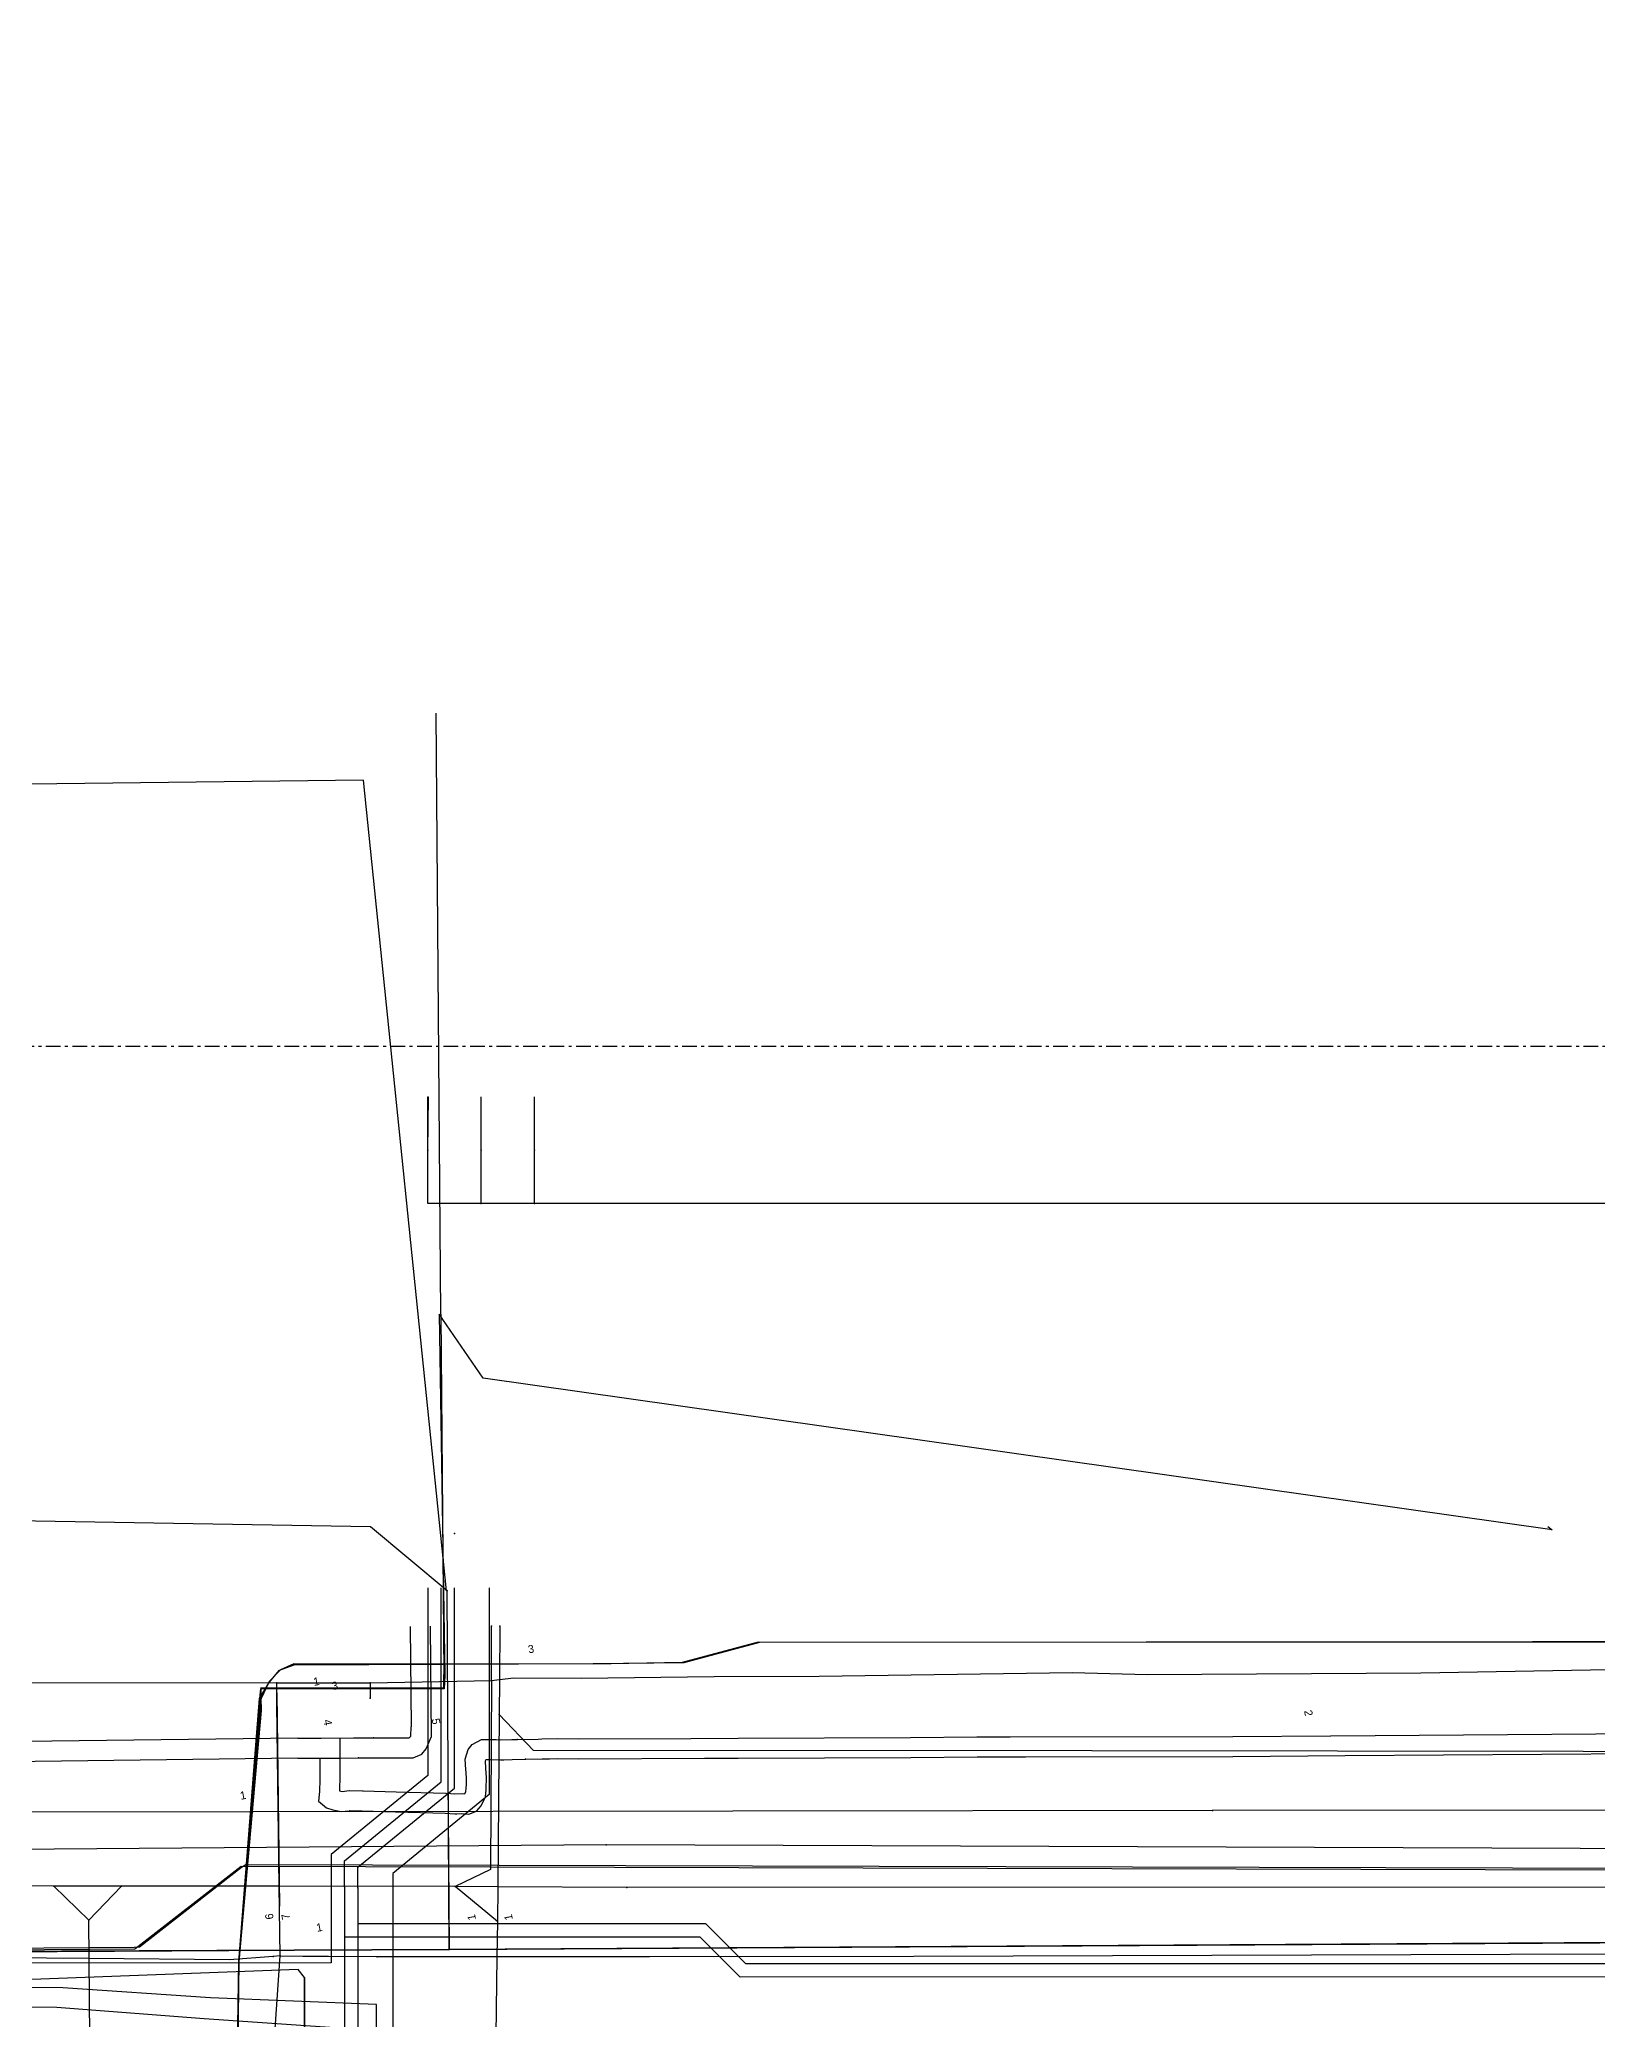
# Model space of a CAD drawing. Header units: metres. Extents: x -529 to 260, y -315 to 217.
# Drawn here: x -319.7 to -261.3, y -9.7 to 64.5 of the extents above; entities that cross this region are included whole.
import ezdxf

# ---------------------------------------------------------------- set-up
doc = ezdxf.new("R2010")
doc.units = ezdxf.units.M
doc.linetypes.add('DISUSED', pattern=[0.9943, 0.55, -0.1666, 0.1111, -0.1666])
for name, color, linetype, true_color in [('GM0772_GWA_Appurtenance', 7, 'Continuous', 0xba38a8), ('GM0772_GWA_Rioolleiding', 7, 'Continuous', 0xba38a8), ('KL1010_DAT_Appurtenance', 7, 'Continuous', 0x00ff00), ('KL1010_DAT_ExtraDetailinfo', 7, 'Continuous', 0x00ff00), ('KL1010_DAT_Telecommunicatiekabel', 7, 'Continuous', 0x00ff00), ('KL1031_EMS_Elektriciteitskabel', 7, 'Continuous', 0xc80000), ('KL1049_DAT_Appurtenance', 7, 'Continuous', 0x00ff00), ('KL1049_DAT_Mantelbuis', 7, 'Continuous', 0x00ff00), ('KL1049_DAT_Telecommunicatiekabel', 7, 'Continuous', 0x00ff00), ('KL1051_DAT_Annotatie', 7, 'Continuous', 0xffffff), ('KL1051_DAT_Appurtenance', 7, 'Continuous', 0x00ff00), ('KL1051_DAT_Kabelbed', 7, 'Continuous', 0x00ff00), ('KL1051_DAT_Mantelbuis', 7, 'Continuous', 0x00ff00), ('KL1233_WRM_Appurtenance', 7, 'Continuous', 0x008080), ('KL1233_WRM_ThermischePijpleiding', 7, 'Continuous', 0x008080), ('KL1648_DAT_Appurtenance', 7, 'Continuous', 0x00ff00), ('KL1648_DAT_Telecommunicatiekabel', 7, 'Continuous', 0x00ff00)]:
    doc.layers.add(name, color=color, linetype=linetype, true_color=true_color)

msp = doc.modelspace()

# ---------------------------------------------------------------- linework, layer by layer
at = {"layer": 'GM0772_GWA_Appurtenance'}
for p in [(-275.681, -1.886), (-298.433, -3.169)]:
    msp.add_point(p, dxfattribs=at)
at = {"layer": 'GM0772_GWA_Rioolleiding', "linetype": 'CONTINUOUS'}
for points in [[(-275.681, -1.886), (-329.672, -1.961)], [(-220.653, -1.874), (-275.681, -1.886)], [(-298.433, -3.169), (-376.456, -3.792)], [(-222.043, -3.46), (-298.433, -3.169)]]:
    msp.add_lwpolyline(points, dxfattribs=at)
at = {"layer": 'KL1010_DAT_Appurtenance'}
msp.add_point((-311.374, 2.316), dxfattribs=at)
at = {"layer": 'KL1010_DAT_ExtraDetailinfo', "linetype": 'CONTINUOUS'}
msp.add_lwpolyline([(-312.2, -7.565), (-311.373, 1.857)], dxfattribs=at)
at = {"layer": 'KL1010_DAT_Telecommunicatiekabel', "linetype": 'CONTINUOUS'}
for points in [[(-304.633, 16.718), (-304.802, 39.256)], [(-304.69, 16.725), (-304.483, 3.179), (-304.507, 2.679), (-311.396, 2.672), (-311.433, 2.313), (-312.211, -7.561), (-312.318, -14.744)], [(-304.633, 16.718), (-304.522, 3.211), (-304.524, 2.706), (-311.378, 2.709), (-311.377, 2.319), (-311.369, 1.858), (-312.203, -7.567), (-312.292, -14.713)], [(-263.105, 8.768), (-262.951, 8.64), (-303.044, 14.322), (-304.69, 16.725)], [(-312.318, -14.744), (-312.211, -7.561), (-311.433, 2.313), (-311.064, 2.916), (-310.681, 3.378), (-310.131, 3.572), (-298.915, 3.631), (-295.509, 3.666), (-292.669, 4.43), (-234.719, 4.472), (-231.441, 4.354), (-231.237, 4.444), (-227.86, 5.542), (-227.655, 5.633), (-218.028, 5.968), (-214.351, 5.39), (-175.006, 5.391)], [(-154.481, 4.94), (-175.019, 5.396), (-214.363, 5.405), (-218.036, 5.946), (-227.662, 5.589), (-227.834, 5.567), (-231.251, 4.454), (-231.448, 4.414), (-234.719, 4.418), (-292.729, 4.428), (-295.573, 3.662), (-298.905, 3.597), (-310.142, 3.618), (-310.649, 3.382), (-311.071, 2.948), (-311.374, 2.316)], [(-311.374, 2.316), (-311.374, 2.71), (-304.523, 2.707), (-304.523, 3.208)], [(-241.359, -164.62), (-251.726, -139.361), (-251.816, -139.257), (-252.715, -138.442), (-252.753, -138.384), (-257.652, -126.423), (-257.673, -126.249), (-257.639, -126.056), (-257.204, -125.023), (-257.191, -124.524), (-275.913, -78.592), (-276.084, -78.338), (-276.271, -78.152), (-278.386, -77.101), (-278.725, -76.619), (-286.588, -57.143), (-296.508, -57.809), (-309.326, -26.319), (-312.29, -14.716), (-312.2, -7.565), (-311.374, 2.316)]]:
    msp.add_lwpolyline(points, dxfattribs=at)
at = {"layer": 'KL1031_EMS_Elektriciteitskabel', "linetype": 'DISUSED'}
msp.add_lwpolyline([(-232.389, 27.81), (-232.389, 26.758), (-373.7, 26.755)], dxfattribs=at)
at = {"layer": 'KL1031_EMS_Elektriciteitskabel', "linetype": 'CONTINUOUS'}
msp.add_lwpolyline([(-231.382, -4.134), (-235.931, -4.128), (-311.939, -3.92), (-312.105, -4.02), (-315.934, -7.006), (-316.126, -7.03), (-409.222, -7.707)], dxfattribs=at)
at = {"layer": 'KL1049_DAT_Appurtenance'}
for p in [(-305.117, 22.87), (-303.115, 22.874), (-301.119, 22.869), (-303.112, 20.871), (-303.112, 20.871), (-301.115, 20.867)]:
    msp.add_point(p, dxfattribs=at)
at = {"layer": 'KL1049_DAT_Mantelbuis', "linetype": 'CONTINUOUS'}
msp.add_lwpolyline([(-309.741, -8.152), (-309.767, -26.152)], dxfattribs=at)
at = {"layer": 'KL1049_DAT_Telecommunicatiekabel', "linetype": 'CONTINUOUS'}
for points in [[(-202.439, 3.176), (-203.095, 3.269), (-216.287, 3.045), (-217.186, 3.513), (-217.547, 3.938), (-217.804, 5.101), (-217.813, 8.802), (-218.596, 9.347), (-230.367, 9.402), (-230.33, 13.027), (-230.342, 33.999), (-231.093, 34.006), (-247.809, 34.014), (-247.815, 20.873), (-301.115, 20.867)], [(-305.117, 22.87), (-305.098, 24.854), (-305.125, 24.866)], [(-305.117, 22.87), (-305.098, 24.854), (-305.115, 24.861)], [(-305.117, 22.87), (-305.098, 24.854)], [(-305.115, 22.872), (-305.115, 24.872)], [(-305.115, 22.872), (-305.115, 24.872)], [(-305.115, 22.872), (-305.115, 24.872)], [(-305.115, 22.872), (-305.115, 24.872)], [(-305.115, 22.872), (-305.115, 24.872)], [(-305.115, 22.872), (-305.115, 24.872)], [(-305.115, 22.872), (-305.115, 24.872)], [(-305.115, 22.872), (-305.115, 24.872)], [(-305.115, 22.872), (-305.115, 24.872)], [(-305.115, 22.872), (-305.115, 24.872)], [(-305.115, 22.872), (-305.115, 24.872)], [(-305.115, 22.872), (-305.115, 24.872)], [(-305.115, 22.872), (-305.115, 24.872)], [(-305.115, 22.872), (-305.115, 24.872)], [(-305.115, 22.872), (-305.115, 24.872)], [(-305.115, 22.872), (-305.115, 24.872)], [(-305.115, 22.872), (-305.115, 24.872)], [(-305.115, 22.872), (-305.115, 24.872)], [(-305.115, 22.872), (-305.115, 24.872)], [(-305.115, 22.872), (-305.115, 24.872)], [(-305.115, 22.872), (-305.115, 24.872)], [(-305.115, 22.872), (-305.115, 24.872)], [(-305.115, 22.872), (-305.115, 24.872)], [(-305.115, 22.872), (-305.115, 24.872)], [(-305.115, 22.872), (-305.115, 24.872)], [(-305.115, 22.872), (-305.115, 24.872)], [(-305.115, 22.872), (-305.115, 24.872)], [(-305.115, 22.872), (-305.115, 24.872)], [(-305.115, 22.872), (-305.115, 24.872)], [(-305.115, 22.872), (-305.115, 24.872)], [(-305.115, 22.872), (-305.115, 24.872)], [(-305.115, 22.872), (-305.115, 24.872)], [(-305.115, 22.872), (-305.115, 24.872)], [(-305.115, 22.872), (-305.115, 24.872)], [(-305.115, 22.872), (-305.115, 24.872)], [(-305.115, 22.872), (-305.115, 24.872)], [(-305.115, 22.872), (-305.115, 24.872)], [(-305.115, 22.872), (-305.115, 24.872)], [(-305.115, 22.872), (-305.115, 24.872)], [(-305.115, 22.872), (-305.115, 24.854)], [(-305.115, 22.872), (-305.115, 24.854)], [(-305.115, 22.872), (-305.115, 24.854)], [(-305.115, 22.872), (-305.115, 24.854)], [(-305.115, 22.872), (-305.115, 24.854)], [(-303.115, 22.872), (-303.115, 24.872)], [(-303.115, 22.872), (-303.115, 24.872)], [(-303.115, 22.872), (-303.115, 24.872)], [(-303.115, 22.872), (-303.115, 24.872)], [(-303.115, 22.872), (-303.115, 24.872)], [(-303.115, 22.872), (-303.115, 24.872)], [(-303.115, 22.872), (-303.115, 24.872)], [(-303.115, 22.872), (-303.115, 24.872)], [(-303.115, 22.872), (-303.115, 24.872)], [(-303.115, 22.872), (-303.115, 24.872)], [(-303.115, 22.872), (-303.115, 24.872)], [(-303.115, 22.872), (-303.115, 24.872)], [(-303.115, 22.872), (-303.115, 24.872)], [(-303.115, 22.872), (-303.115, 24.872)], [(-303.115, 22.872), (-303.115, 24.872)], [(-303.115, 22.872), (-303.115, 24.872)], [(-303.115, 22.872), (-303.115, 24.872)], [(-303.115, 22.872), (-303.115, 24.872)], [(-303.115, 22.872), (-303.115, 24.872)], [(-303.115, 22.872), (-303.115, 24.872)], [(-303.115, 22.872), (-303.115, 24.872)], [(-303.115, 22.872), (-303.115, 24.872)], [(-303.115, 22.872), (-303.115, 24.872)], [(-303.115, 22.872), (-303.115, 24.872)], [(-303.115, 22.872), (-303.115, 24.872)], [(-303.115, 22.872), (-303.115, 24.872)], [(-303.115, 22.872), (-303.115, 24.872)], [(-303.115, 22.872), (-303.115, 24.872)], [(-303.114, 22.872), (-303.115, 24.872)], [(-303.115, 22.872), (-303.115, 24.872)], [(-303.115, 22.872), (-303.115, 24.872)], [(-303.115, 22.872), (-303.115, 24.872)], [(-303.115, 22.872), (-303.115, 24.872)], [(-303.115, 22.872), (-303.115, 24.872)], [(-303.115, 22.872), (-303.115, 24.872)], [(-303.115, 22.872), (-303.115, 24.872)], [(-303.115, 22.872), (-303.115, 24.872)], [(-303.115, 22.872), (-303.115, 24.872)], [(-303.115, 22.874), (-303.115, 24.872)], [(-301.115, 22.871), (-301.115, 24.872)], [(-301.115, 22.871), (-301.115, 24.872)], [(-301.115, 22.871), (-301.115, 24.872)], [(-301.115, 22.871), (-301.115, 24.872)], [(-301.115, 22.871), (-301.115, 24.872)], [(-301.115, 22.871), (-301.115, 24.872)], [(-301.115, 22.871), (-301.115, 24.872)], [(-301.115, 22.871), (-301.115, 24.872)], [(-301.115, 22.871), (-301.115, 24.872)], [(-301.115, 22.871), (-301.115, 24.872)], [(-301.115, 22.871), (-301.115, 24.872)], [(-301.115, 22.871), (-301.115, 24.872)], [(-301.115, 22.871), (-301.115, 24.872)], [(-301.115, 22.871), (-301.115, 24.872)], [(-301.115, 22.871), (-301.115, 24.872)], [(-301.115, 22.871), (-301.115, 24.872)], [(-301.115, 22.871), (-301.115, 24.872)], [(-301.115, 22.871), (-301.115, 24.872)], [(-301.115, 22.871), (-301.115, 24.872)], [(-301.115, 22.871), (-301.115, 24.872)], [(-301.115, 22.871), (-301.115, 24.872)], [(-301.115, 22.871), (-301.115, 24.872)], [(-301.115, 22.871), (-301.115, 24.872)], [(-301.115, 22.871), (-301.115, 24.872)], [(-301.115, 22.871), (-301.115, 24.872)], [(-301.115, 22.871), (-301.115, 24.872)], [(-301.115, 22.871), (-301.115, 24.872)], [(-301.115, 22.871), (-301.115, 24.872)], [(-301.115, 22.871), (-301.115, 24.872)], [(-301.115, 22.871), (-301.115, 24.872)], [(-301.115, 22.871), (-301.115, 24.872)], [(-301.115, 22.871), (-301.115, 24.872)], [(-301.115, 22.871), (-301.115, 24.872)], [(-301.115, 22.871), (-301.115, 24.872)], [(-301.115, 22.871), (-301.115, 24.872)], [(-301.115, 22.871), (-301.115, 24.801)], [(-301.115, 22.871), (-301.115, 24.801)], [(-301.115, 22.871), (-301.115, 24.801)], [(-301.115, 22.871), (-301.115, 24.801)], [(-301.115, 22.871), (-301.115, 24.801)], [(-301.115, 22.871), (-301.115, 24.801)], [(-301.115, 22.871), (-301.115, 24.801)], [(-301.115, 22.871), (-301.115, 24.801)], [(-301.115, 22.871), (-301.115, 24.801)], [(-301.115, 22.871), (-301.115, 24.801)], [(-301.115, 22.871), (-301.115, 24.801)], [(-303.112, 20.871), (-305.115, 20.871), (-305.117, 22.87)], [(-303.112, 20.871), (-303.115, 22.874)], [(-301.115, 20.867), (-301.119, 22.869)], [(-301.115, 20.867), (-303.112, 20.871)], [(-409.232, -7.758), (-316.109, -7.079), (-312.122, -3.97), (-237.465, -4.174)], [(-309.767, -26.152), (-309.74, -8.153), (-309.982, -7.849), (-324.314, -8.387), (-338.646, -8.924), (-367.31, -10.002)]]:
    msp.add_lwpolyline(points, dxfattribs=at)
at = {"layer": 'KL1051_DAT_Appurtenance'}
for p in [(-302.724, 5.019), (-302.724, 5.019), (-302.418, 5.02), (-302.731, 2.985), (-310.786, 2.9), (-310.786, 2.9), (-307.286, 2.322), (-307.286, 2.322), (-307.282, 2.898), (-302.444, 1.708), (-319.147, -4.721), (-316.611, -4.723), (-304.09, -4.737), (-304.09, -4.737), (-297.65, -4.771), (-317.831, -5.994), (-302.506, -6.05), (-302.505, -6.049), (-310.914, -7.361), (-310.66, -7.34), (-307.018, -7.376)]:
    msp.add_point(p, dxfattribs=at)
at = {"layer": 'KL1051_DAT_Kabelbed', "linetype": 'CONTINUOUS'}
for points in [[(-302.731, 2.985), (-302.724, 5.019)], [(-302.418, 5.02), (-302.434, 3.021), (-302.444, 1.708)], [(-307.282, 2.898), (-302.731, 2.985)], [(-302.731, 2.985), (-302.771, -4.099), (-304.09, -4.737)], [(-302.731, 2.985), (-302.434, 3.021), (-301.891, 3.087), (-299.367, 3.077), (-294.381, 3.133), (-290.436, 3.152), (-280.932, 3.282), (-278.139, 3.217), (-267.867, 3.278), (-258.679, 3.439), (-247.963, 3.417), (-241.777, 3.509)], [(-347.761, 2.916), (-331.876, 2.916), (-310.786, 2.9)], [(-310.786, 2.9), (-307.282, 2.898)], [(-310.659, -7.341), (-310.691, -4.729), (-310.775, 2.084), (-310.782, 2.639), (-310.786, 2.9)], [(-310.781, 2.531), (-310.682, -5.469)], [(-307.282, 2.898), (-307.286, 2.322)], [(-302.444, 1.708), (-302.444, 1.708), (-302.496, -4.745), (-302.506, -6.049), (-302.506, -6.05)], [(-224.929, 0.274), (-280.209, 0.35), (-301.15, 0.358), (-302.444, 1.708), (-302.445, 1.708)], [(-319.147, -4.721), (-371.705, -4.662)], [(-319.147, -4.721), (-317.831, -5.994)], [(-316.611, -4.723), (-319.147, -4.721)], [(-317.831, -5.994), (-316.611, -4.723)], [(-304.09, -4.737), (-310.691, -4.729), (-316.611, -4.723)], [(-297.65, -4.771), (-302.496, -4.745), (-304.09, -4.737)], [(-302.505, -6.049), (-302.506, -6.049), (-304.09, -4.737)], [(-235.43, -4.765), (-255.558, -4.766), (-297.65, -4.771)], [(-317.783, -11.896), (-317.82, -7.442), (-317.831, -5.994)], [(-302.506, -6.05), (-302.523, -7.374), (-302.903, -36.831), (-302.903, -36.897)], [(-310.914, -7.361), (-312.56, -7.483), (-317.82, -7.442), (-325.814, -7.38), (-354.346, -7.388), (-379.492, -7.401)], [(-332.255, -37.433), (-334.122, -35.061), (-333.978, -26.118), (-333.98, -25.132), (-318.714, -25.138), (-311.014, -25.051), (-311.008, -12.453), (-310.66, -7.34)], [(-310.66, -7.34), (-310.914, -7.361)], [(-307.018, -7.376), (-310.66, -7.35), (-310.659, -7.341)], [(-296.808, -7.372), (-300.273, -7.373), (-307.018, -7.376), (-309.808, -7.356)], [(-62.118, -10.936), (-65.279, -8.318), (-65.487, -8.16), (-65.708, -8.021), (-65.941, -7.901), (-66.182, -7.802), (-66.432, -7.724), (-66.687, -7.667), (-66.946, -7.633), (-67.207, -7.621), (-69.417, -7.616), (-77.752, -7.597), (-96.756, -7.559), (-103.111, -7.547), (-127.767, -7.497), (-160.711, -7.431), (-177.28, -7.375), (-234.701, -7.181), (-286.886, -7.366), (-302.523, -7.374), (-307.018, -7.376)], [(-296.867, -7.372), (-300.273, -7.373), (-306.985, -7.376)]]:
    msp.add_lwpolyline(points, dxfattribs=at)
at = {"layer": 'KL1051_DAT_Mantelbuis', "linetype": 'CONTINUOUS'}
for points in [[(-310.781, 2.531), (-310.682, -5.469)], [(-296.808, -7.372), (-300.273, -7.373), (-307.018, -7.376), (-309.808, -7.356)], [(-296.867, -7.372), (-300.273, -7.373), (-306.985, -7.376)]]:
    msp.add_lwpolyline(points, dxfattribs=at)
at = {"layer": 'KL1233_WRM_Appurtenance'}
for p in [(-304.118, 8.496), (-307.158, 0.835), (-301.77, 0.778), (-307.715, 0.084), (-301.452, 0.034), (-308.237, -4.742), (-307.738, -4.786)]:
    msp.add_point(p, dxfattribs=at)
at = {"layer": 'KL1233_WRM_ThermischePijpleiding', "linetype": 'CONTINUOUS'}
for points in [[(-305.113, 6.456), (-305.112, -0.578), (-308.738, -3.539), (-308.738, -7.6), (-381.679, -7.633), (-381.715, 72.581)], [(-308.237, -4.742), (-308.237, -3.776), (-304.613, -0.815), (-304.613, 6.458)], [(-307.738, -4.786), (-307.738, -4.014), (-304.113, -1.052), (-304.113, 6.46)], [(-302.811, 6.466), (-302.811, -1.289), (-306.436, -4.25), (-306.436, -26.501), (-295.026, -54.602), (-280, -60.949)], [(-305.777, 5.018), (-305.741, 1.255)], [(-305.027, 5.025), (-304.987, 0.867)], [(-309.997, 0.825), (-331.538, 0.557), (-331.336, -1.096), (-331.329, -6.051), (-331.548, -10.459), (-374.446, -10.548), (-386.444, -10.563), (-401.527, -10.382), (-409.562, -9.45)], [(-309.997, 0.825), (-309.151, 0.828), (-309.116, 0.828)], [(-309.116, 0.828), (-307.907, 0.833), (-307.158, 0.835)], [(-308.418, 0.831), (-308.414, -0.081), (-308.414, -0.082), (-308.414, -0.258), (-308.415, -0.26), (-308.414, -0.579), (-308.428, -1.146), (-308.329, -1.169), (-308.072, -1.142), (-307.563, -1.15), (-307.543, -1.15), (-306.304, -1.19), (-304.441, -1.24), (-304.433, -1.24), (-304.102, -1.258), (-303.823, -1.249), (-303.734, -1.258), (-303.689, -1.169), (-303.682, -1.07), (-303.673, -0.884), (-303.664, -0.673), (-303.678, -0.486), (-303.679, -0.468), (-303.686, -0.351), (-303.717, 0.043), (-303.609, 0.395), (-303.452, 0.585), (-303.108, 0.774), (-302.772, 0.773), (-302.572, 0.77), (-302.556, 0.77), (-302.386, 0.766), (-301.967, 0.774), (-301.77, 0.778)], [(-307.715, 0.084), (-306.825, 0.087), (-306.817, 0.087), (-305.666, 0.091), (-305.346, 0.22), (-305.182, 0.419), (-304.987, 0.867)], [(-307.158, 0.835), (-306.503, 0.837), (-305.813, 0.84), (-305.802, 0.845), (-305.759, 0.897), (-305.741, 1.255)], [(-301.77, 0.778), (-300.979, 0.793), (-300.976, 0.793), (-300.841, 0.796), (-300.242, 0.812), (-299.455, 0.799), (-295.255, 0.817), (-295.25, 0.818), (-293.478, 0.825), (-287.012, 0.847), (-284.522, 0.873), (-283.289, 0.875), (-283.272, 0.875), (-274.922, 0.891), (-271.255, 0.917), (-271.247, 0.917), (-259.646, 1)], [(-309.994, 0.075), (-330.691, -0.182), (-330.586, -1.05), (-330.579, -6.069), (-330.834, -11.208), (-374.446, -11.298), (-386.448, -11.313), (-401.576, -11.132), (-409.706, -10.188)], [(-309.994, 0.075), (-309.709, 0.076), (-309.703, 0.076), (-308.414, 0.081)], [(-309.164, 0.078), (-309.162, -0.513), (-309.164, -0.582), (-309.168, -0.724), (-309.168, -0.727), (-309.179, -1.176), (-309.213, -1.534), (-308.915, -1.781), (-308.683, -1.858), (-308.372, -1.926), (-308.07, -1.896), (-308.06, -1.895), (-308.039, -1.893), (-307.58, -1.899), (-306.326, -1.941), (-304.469, -1.99), (-304.11, -2.008), (-304.032, -2.006), (-303.849, -2.001), (-303.576, -2.026), (-303.289, -1.914), (-303.122, -1.712), (-302.954, -1.376), (-302.933, -1.117), (-302.924, -0.916), (-302.92, -0.806), (-302.914, -0.664), (-302.937, -0.297), (-302.958, -0.04), (-302.944, 0.009), (-302.916, 0.023), (-302.78, 0.024), (-302.386, 0.016), (-302.263, 0.018), (-301.953, 0.024), (-301.452, 0.034)], [(-308.414, 0.081), (-308.4, 0.08), (-308.396, 0.081), (-307.715, 0.084)], [(-301.452, 0.034), (-300.823, 0.046), (-300.549, 0.053), (-300.238, 0.062), (-299.459, 0.049), (-294.742, 0.07), (-293.475, 0.075), (-287.007, 0.098), (-284.518, 0.123), (-282.706, 0.126), (-274.919, 0.14), (-270.714, 0.17), (-259.641, 0.251)], [(-308.237, -4.742), (-308.237, -26.856), (-302.539, -40.89)], [(-307.738, -4.786), (-307.737, -26.758), (-301.882, -41.18)], [(-194.851, -8.039), (-198.431, -8.031), (-203.396, -8.129), (-293.398, -8.131), (-294.897, -6.631), (-308.238, -6.632)], [(-194.644, -7.539), (-201.328, -7.577), (-203.503, -7.641), (-293.19, -7.632), (-294.69, -6.131), (-307.738, -6.132)], [(-307.737, -10.131), (-307.048, -10.149), (-307.048, -9.157), (-313.268, -8.917), (-318.81, -8.537), (-325.311, -8.491), (-329.056, -8.521), (-338.032, -8.439), (-348.024, -8.215), (-358.203, -8.274), (-368.664, -8.382), (-376.192, -8.61), (-379.219, -8.736)], [(-319.027, -9.279), (-325.302, -9.194), (-329.027, -9.187), (-338.048, -9.228), (-348.068, -9.049), (-358.09, -9.076), (-368.129, -9.281), (-376.125, -9.391), (-379.195, -9.448), (-386.103, -10.076), (-386.027, -14.577), (-385.894, -24.908), (-379.202, -23.391), (-378.463, -27.629)], [(-308.237, -10.059), (-313.508, -9.699), (-319.027, -9.279)]]:
    msp.add_lwpolyline(points, dxfattribs=at)
at = {"layer": 'KL1648_DAT_Appurtenance'}
for p in [(-304.391, 6.354), (-304.313, -7.098)]:
    msp.add_point(p, dxfattribs=at)
at = {"layer": 'KL1648_DAT_Telecommunicatiekabel', "linetype": 'CONTINUOUS'}
for points in [[(-304.39, 6.348), (-307.272, 8.748), (-369.337, 9.803), (-367.556, 48.18), (-368.074, 49.901)], [(-304.418, 6.355), (-307.528, 36.749), (-361.891, 36.099)], [(-409.213, -7.661), (-365.439, -7.359), (-304.307, -7.096), (-270.867, -6.904), (-237.42, -6.704), (-236.675, -4.127), (-235.936, -4.129), (-235.932, 0.438), (-235.928, 5.019), (-238.318, 10.725)], [(-409.213, -7.661), (-365.439, -7.359), (-304.307, -7.096), (-304.349, -0.374), (-304.39, 6.348)], [(-304.313, -7.098), (-304.391, 6.354)], [(-304.311, -7.095), (-304.391, 6.354)], [(-237.422, -6.707), (-409.223, -7.713)], [(-147.985, -10.24), (-148.687, -8.736), (-148.985, -8.658), (-154.804, -8.785), (-161.956, -8.64), (-169.557, -8.693), (-178.627, -8.841), (-186.286, -8.807), (-201.001, -9.045), (-213.542, -8.98), (-231.031, -8.789), (-236.971, -8.921), (-237.271, -8.672), (-237.425, -7.415), (-237.42, -6.704), (-270.867, -6.904), (-304.307, -7.096), (-365.439, -7.359), (-409.213, -7.661)], [(-409.213, -7.662), (-365.442, -7.363), (-304.311, -7.095)], [(-304.311, -7.095), (-237.422, -6.707)]]:
    msp.add_lwpolyline(points, dxfattribs=at)

# ---------------------------------------------------------------- texts
at = {"layer": 'KL1051_DAT_Annotatie', "char_height": 0.3, "attachment_point": 7}
for s, insert, rotation in [('3', (-301.328, 3.997), 10.963), ('1', (-309.384, 2.786), 9.863), ('3', (-308.684, 2.62), 11.163), ('4', (-309.035, 1.499), 280.763), ('5', (-304.98, 1.541), 279.663), ('2', (-272.253, 1.852), 280.363), ('1', (-312.131, -1.486), 10.063), ('6', (-310.899, -5.955), 96.163), ('7', (-310.279, -5.952), 101.163), ('1', (-303.309, -5.974), 100.663), ('1', (-301.926, -5.974), 100.663), ('1', (-309.27, -6.437), 10.063)]:
    msp.add_mtext(s, dxfattribs=dict(at, insert=insert, rotation=rotation))

doc.saveas('drawing.dxf')
